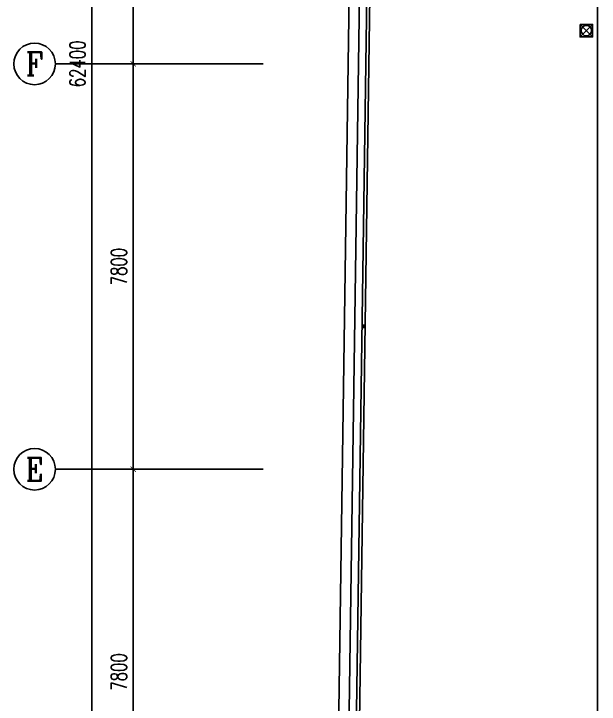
# Model space of a CAD drawing. Header units: millimetres. Extents: x 2680932 to 6187768, y 127588 to 383208.
# Drawn here: x 3057789 to 3069062, y 166707 to 179991 of the extents above; entities that cross this region are included whole.
import ezdxf
from ezdxf.enums import TextEntityAlignment as Align

# ---------------------------------------------------------------- set-up
doc = ezdxf.new("R2010")
doc.units = ezdxf.units.MM
doc.header["$LTSCALE"] = 20
for name, color, linetype in [('AXIS', 3, 'Continuous'), ('AXIS_TEXT', 7, 'Continuous'), ('CURTWALL', 4, 'Continuous'), ('DIM_LEAD', 3, 'Continuous'), ('屋面排水', 210, 'Continuous'), ('装饰一', 201, 'Continuous'), ('阳台栏杆', 149, 'Continuous')]:
    doc.layers.add(name, color=color, linetype=linetype)
doc.styles.add('_TCH_AXIS', font='COMPLEX', dxfattribs={"bigfont": 'GBCBIG'})
doc.styles.add('_TCH_DIM_T3', font='SIMPLEX', dxfattribs={"width": 0.705882, "bigfont": 'GBCBIG'})
doc.styles.add('COMPLEX', font='complex')
doc.dimstyles.new('_TCH_ARCH&&100', dxfattribs={"dimtxt": 297.5, "dimasz": 100, "dimexe": 250, "dimexo": 300, "dimgap": 126.25, "dimtad": 1, "dimdec": 0, "dimzin": 0, "dimdsep": 46, "dimtxsty": '_TCH_DIM_T3', "dimblk": 'ARCHTICK', "dimcen": 0.09, "dimclrt": 7, "dimazin": 2, "dimtfac": 1, "dimtdec": 0, "dimtix": 1, "dimtmove": 2, "dimatfit": 3, "dimfxl": 1, "dimtolj": 1, "dimtzin": 0, "dimarcsym": 0})

# ---------------------------------------------------------------- blocks, each defined once
blk = doc.blocks.new('sfdhfgj')
at = {"layer": '屋面排水'}
for p, q in [((-60, 60), (60, -60)), ((-60, -60), (60, 60))]:
    blk.add_line(p, q, dxfattribs=at)
blk.add_lwpolyline([(-60, 60), (60, 60), (60, -60), (-60, -60)], close=True, dxfattribs=at)
blk.add_circle((0, 0), 50, dxfattribs=at)
blk = doc.blocks.new('_ArchTick')
at = {"color": 0, "linetype": 'ByBlock', "lineweight": -3, "const_width": 0.15}
blk.add_lwpolyline([(-0.5, -0.5), (0.5, 0.5)], dxfattribs=at)
blk = doc.blocks.new('*D304')
at = {"layer": 'AXIS', "color": 0, "lineweight": -2, "transparency": 16777216}
for p, q in [((3062289, 171227), (3059839, 171227)), ((3060089, 163427), (3060089, 171227)), ((3062289, 163427), (3059839, 163427))]:
    blk.add_line(p, q, dxfattribs=at)
at = {"layer": 'Defpoints', "color": 0, "transparency": 16777216}
for p in [(3060089, 171227), (3062589, 171227), (3062589, 163427)]:
    blk.add_point(p, dxfattribs=at)
at = {"layer": 'AXIS', "color": 0, "lineweight": -2, "transparency": 16777216, "xscale": 100, "yscale": 100, "zscale": 100}
for p, rotation in [((3060089, 171227), 90), ((3060089, 163427), 270)]:
    blk.add_blockref('_ArchTick', p, dxfattribs=dict(at, rotation=rotation))
at = {"layer": 'AXIS', "color": 7, "transparency": 16777216, "insert": (3059814, 167327), "char_height": 297.5, "attachment_point": 5, "rotation": 90, "style": '_TCH_DIM_T3'}
blk.add_mtext('\\A1;7800', dxfattribs=at)
blk = doc.blocks.new('*D305')
at = {"layer": 'AXIS', "color": 0, "lineweight": -2, "transparency": 16777216}
for p, q in [((3062289, 179027), (3059839, 179027)), ((3060089, 171227), (3060089, 179027)), ((3062289, 171227), (3059839, 171227))]:
    blk.add_line(p, q, dxfattribs=at)
at = {"layer": 'Defpoints', "color": 0, "transparency": 16777216}
for p in [(3060089, 179027), (3062589, 179027), (3062589, 171227)]:
    blk.add_point(p, dxfattribs=at)
at = {"layer": 'AXIS', "color": 0, "lineweight": -2, "transparency": 16777216, "xscale": 100, "yscale": 100, "zscale": 100}
for p, rotation in [((3060089, 179027), 90), ((3060089, 171227), 270)]:
    blk.add_blockref('_ArchTick', p, dxfattribs=dict(at, rotation=rotation))
at = {"layer": 'AXIS', "color": 7, "transparency": 16777216, "insert": (3059814, 175127), "char_height": 297.5, "attachment_point": 5, "rotation": 90, "style": '_TCH_DIM_T3'}
blk.add_mtext('\\A1;7800', dxfattribs=at)
blk = doc.blocks.new('*D306')
at = {"layer": 'AXIS', "color": 0, "lineweight": -2, "transparency": 16777216}
for p, q in [((3062289, 186827), (3059839, 186827)), ((3060089, 179027), (3060089, 186827)), ((3062289, 179027), (3059839, 179027))]:
    blk.add_line(p, q, dxfattribs=at)
at = {"layer": 'Defpoints', "color": 0, "transparency": 16777216}
for p in [(3060089, 186827), (3062589, 186827), (3062589, 179027)]:
    blk.add_point(p, dxfattribs=at)
at = {"layer": 'AXIS', "color": 0, "lineweight": -2, "transparency": 16777216, "xscale": 100, "yscale": 100, "zscale": 100}
for p, rotation in [((3060089, 186827), 90), ((3060089, 179027), 270)]:
    blk.add_blockref('_ArchTick', p, dxfattribs=dict(at, rotation=rotation))
at = {"layer": 'AXIS', "color": 7, "transparency": 16777216, "insert": (3059814, 182927), "char_height": 297.5, "attachment_point": 5, "rotation": 90, "style": '_TCH_DIM_T3'}
blk.add_mtext('\\A1;7800', dxfattribs=at)
blk = doc.blocks.new('*D310')
at = {"layer": 'AXIS', "color": 0, "lineweight": -2, "transparency": 16777216}
for p, q in [((3062289, 210227), (3059039, 210227)), ((3059289, 147827), (3059289, 210227)), ((3062289, 147827), (3059039, 147827))]:
    blk.add_line(p, q, dxfattribs=at)
at = {"layer": 'Defpoints', "color": 0, "transparency": 16777216}
for p in [(3059289, 210227), (3062589, 210227), (3062589, 147827)]:
    blk.add_point(p, dxfattribs=at)
at = {"layer": 'AXIS', "color": 0, "lineweight": -2, "transparency": 16777216, "xscale": 100, "yscale": 100, "zscale": 100}
for p, rotation in [((3059289, 210227), 90), ((3059289, 147827), 270)]:
    blk.add_blockref('_ArchTick', p, dxfattribs=dict(at, rotation=rotation))
at = {"layer": 'AXIS', "color": 7, "transparency": 16777216, "insert": (3059014, 179027), "char_height": 297.5, "attachment_point": 5, "rotation": 90, "style": '_TCH_DIM_T3'}
blk.add_mtext('\\A1;62400', dxfattribs=at)
blk = doc.blocks.new('_AXISO')
blk.add_circle((0, 0), 0.5)
at = {"layer": 'AXIS_TEXT', "style": 'COMPLEX', "width": 1.041667}
blk.add_attdef('A', text='', height=0.56, dxfattribs=at).set_placement((-0.25, -0.28), (0.25, -0.28), align=Align.FIT)

msp = doc.modelspace()

# ---------------------------------------------------------------- linework, layer by layer
at = {"layer": 'AXIS'}
for p, q in [((3062589.1, 179027), (3058589.1, 179027)), ((3062589.1, 171227), (3058589.1, 171227))]:
    msp.add_line(p, q, dxfattribs=at)
at = {"layer": 'CURTWALL'}
for p, q in [((3069029.1, 182267.2), (3069029.1, 179027)), ((3069029.1, 179027), (3069029.1, 171227)), ((3069029.1, 171227), (3069029.1, 163427))]:
    msp.add_line(p, q, dxfattribs=at)
at = {"layer": 'DIM_LEAD', "const_width": 40}
msp.add_lwpolyline([(3064521.7, 173995.5, 1), (3064541.8, 173961, 1)], format="xyb", close=True, dxfattribs=at)
at = {"layer": '屋面排水'}
msp.add_circle((3068814.7, 179666.8), 100, dxfattribs=at)
at = {"layer": '装饰一'}
for points in [[(3118431, 178935.7), (3117843.2, 206444, 0.4192246), (3115663, 208497.6), (3089588.7, 207494.7, 0.1889402), (3088585.7, 207056.5), (3064713.2, 183184, 0.1951669), (3064274, 182145), (3063786.7, 148357.2, 0.4109331), (3065540.4, 146531.9), (3093206.1, 145822.5, 0.4559937), (3095651.8, 148496.8), (3095284, 151684.5, -0.4333475), (3116442.2, 176793.8, 0.4050511)], [(3118231.1, 178931.4), (3117643.3, 206439.7, 0.4192246), (3115670.7, 208297.7), (3089596.4, 207294.9, 0.1889402), (3088727.1, 206915.1), (3064854.6, 183042.6, 0.1951669), (3064474, 182142.1), (3063986.7, 148354.4, 0.4109331), (3065545.5, 146731.8), (3093211.2, 146022.4, 0.4559937), (3095453.1, 148473.9), (3095085.3, 151661.3, -0.4333439), (3116431.7, 176993.5, 0.4050511)]]:
    msp.add_lwpolyline(points, format="xyb", close=True, dxfattribs=at)
at = {"layer": '阳台栏杆'}
for points in [[(3111704.2, 176383.4, -0.0524572), (3116424.3, 177133.3, 0.4050511), (3118091.1, 178928.5), (3117503.3, 206436.7, 0.4192246), (3115676.1, 208157.8), (3089601.8, 207155, 0.1889402), (3088826.1, 206816.1), (3064953.6, 182943.6, 0.1951669), (3064614, 182140), (3064126.7, 148352.3, 0.4109331), (3065549.1, 146871.8), (3093214.8, 146162.4, 0.4559937), (3095314, 148457.8), (3094946.3, 151645.1, -0.0272415), (3094789.4, 154127, -0.0272415)], [(3111704.2, 176445.5, -0.0522808), (3116421.1, 177193.2, 0.4050511), (3118031.1, 178927.2), (3117443.3, 206435.4, 0.4192246), (3115678.4, 208097.9), (3089604.1, 207095, 0.1889402), (3088868.6, 206773.6), (3064996.1, 182901.1, 0.1951669), (3064674, 182139.2), (3064186.7, 148351.5, 0.4109331), (3065550.6, 146931.7), (3093216.3, 146222.4, 0.4559937), (3095254.4, 148451), (3094886.7, 151638.1, -0.0272463), (3094729.4, 154127, -0.0272463)]]:
    msp.add_lwpolyline(points, format="xyb", dxfattribs=at)

# ---------------------------------------------------------------- block references
at = {"layer": 'AXIS'}
ref = msp.add_blockref('_AXISO', (3058189.1, 179027), dxfattribs=dict(at, xscale=800, yscale=800, zscale=800))
ref.add_attrib('A', 'F', dxfattribs={"layer": 'AXIS_TEXT', "height": 445.4, "style": '_TCH_AXIS'}).set_placement((3058019.4, 178804.3), (3058358.8, 178804.3), align=Align.FIT)
ref = msp.add_blockref('_AXISO', (3058189.1, 171227), dxfattribs=dict(at, xscale=800, yscale=800, zscale=800))
ref.add_attrib('A', 'E', dxfattribs={"layer": 'AXIS_TEXT', "height": 445.4, "style": '_TCH_AXIS'}).set_placement((3058019.4, 171004.3), (3058358.8, 171004.3), align=Align.FIT)
at = {"layer": '屋面排水', "xscale": 2, "yscale": 2, "zscale": 2}
msp.add_blockref('sfdhfgj', (3068814.7, 179666.8), dxfattribs=at)

# ---------------------------------------------------------------- dimensions: what is measured, and where the dimension line sits
at = {"layer": 'AXIS'}
for p1, p2, distance, picture, middle in [((3062589.1, 147827), (3062589.1, 210227), 3300, '*D310', (3059014.1, 179027)), ((3062589.1, 179027), (3062589.1, 186827), 2500, '*D306', (3059814.1, 182927)), ((3062589.1, 171227), (3062589.1, 179027), 2500, '*D305', (3059814.1, 175127)), ((3062589.1, 163427), (3062589.1, 171227), 2500, '*D304', (3059814.1, 167327))]:
    dim = msp.add_aligned_dim(p1=p1, p2=p2, distance=distance, dimstyle='_TCH_ARCH&&100', dxfattribs=at)
    dim.commit()
    dim.dimension.update_dxf_attribs({"geometry": picture, "text_midpoint": middle})

doc.saveas('drawing.dxf')
